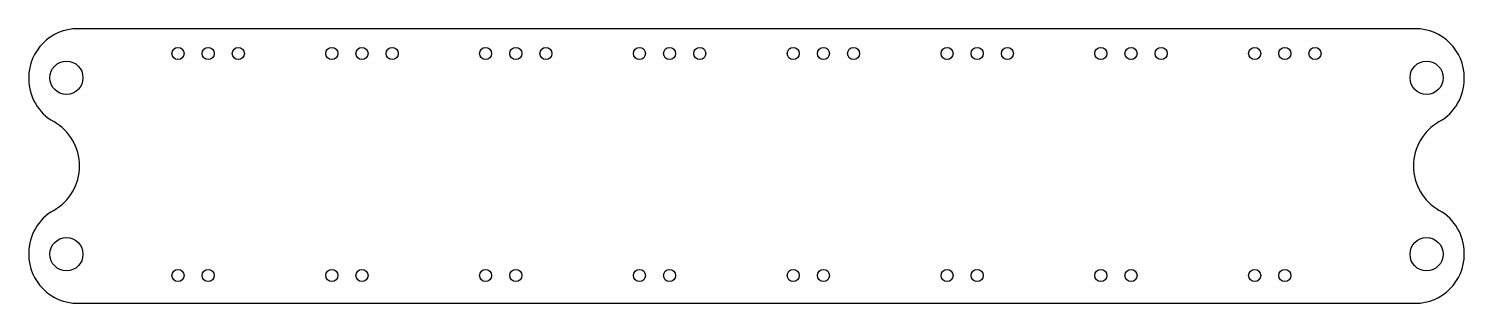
# Model space of a CAD drawing. Header units: millimetres. Extents: x -11.9 to 83.3, y -9.2 to 9.
import ezdxf

# ---------------------------------------------------------------- set-up
doc = ezdxf.new("R2010")
doc.units = ezdxf.units.MM

msp = doc.modelspace()

# ---------------------------------------------------------------- linework, layer by layer
at = {"color": 7, "linetype": 'Continuous', "lineweight": 25}
for p, q in [((80.05, 9), (-8.65, 9)), ((-11.9, 5.75), (-11.9, 5.673)), ((83.3, 5.673), (83.3, 5.75)), ((-11.9, -5.873), (-11.9, -5.95)), ((83.3, -5.95), (83.3, -5.873)), ((-8.65, -9.2), (80.05, -9.2))]:
    msp.add_line(p, q, dxfattribs=at)
for centre, radius in [((-2, 7.355), 0.4), ((0, 7.355), 0.4), ((2, 7.355), 0.4), ((8.2, 7.355), 0.4), ((10.2, 7.355), 0.4), ((12.2, 7.355), 0.4), ((18.4, 7.355), 0.4), ((20.4, 7.355), 0.4), ((22.4, 7.355), 0.4), ((28.6, 7.355), 0.4), ((30.6, 7.355), 0.4), ((32.6, 7.355), 0.4), ((38.8, 7.355), 0.4), ((40.8, 7.355), 0.4), ((42.8, 7.355), 0.4), ((49, 7.355), 0.4), ((51, 7.355), 0.4), ((53, 7.355), 0.4), ((59.2, 7.355), 0.4), ((61.2, 7.355), 0.4), ((63.2, 7.355), 0.4), ((69.4, 7.355), 0.4), ((71.4, 7.355), 0.4), ((73.4, 7.355), 0.4), ((-9.4, 5.75), 1.1), ((80.8, 5.75), 1.1), ((-9.4, -5.95), 1.1), ((80.8, -5.95), 1.1), ((-2, -7.355), 0.4), ((0, -7.355), 0.4), ((8.2, -7.355), 0.4), ((10.2, -7.355), 0.4), ((18.4, -7.355), 0.4), ((20.4, -7.355), 0.4), ((28.6, -7.355), 0.4), ((30.6, -7.355), 0.4), ((38.8, -7.355), 0.4), ((40.8, -7.355), 0.4), ((49, -7.355), 0.4), ((51, -7.355), 0.4), ((59.2, -7.355), 0.4), ((61.2, -7.355), 0.4), ((69.4, -7.355), 0.4), ((71.4, -7.355), 0.4)]:
    msp.add_circle(centre, radius, dxfattribs=at)
for centre, radius, start, end in [((-8.65, 5.75), 3.25, 90, 180), ((80.05, 5.75), 3.25, 0, 90), ((-8.65, 5.673), 3.25, 180, 240.62221), ((80.05, 5.673), 3.25, 299.37779, 0), ((-11.9, -0.1), 3.375, 299.37779, 60.62221), ((83.3, -0.1), 3.375, 119.37779, 240.62221), ((-8.65, -5.873), 3.25, 119.37779, 180), ((80.05, -5.873), 3.25, 0, 60.62221), ((-8.65, -5.95), 3.25, 180, 270), ((80.05, -5.95), 3.25, 270, 0)]:
    msp.add_arc(centre, radius, start, end, dxfattribs=at)

doc.saveas('drawing.dxf')
